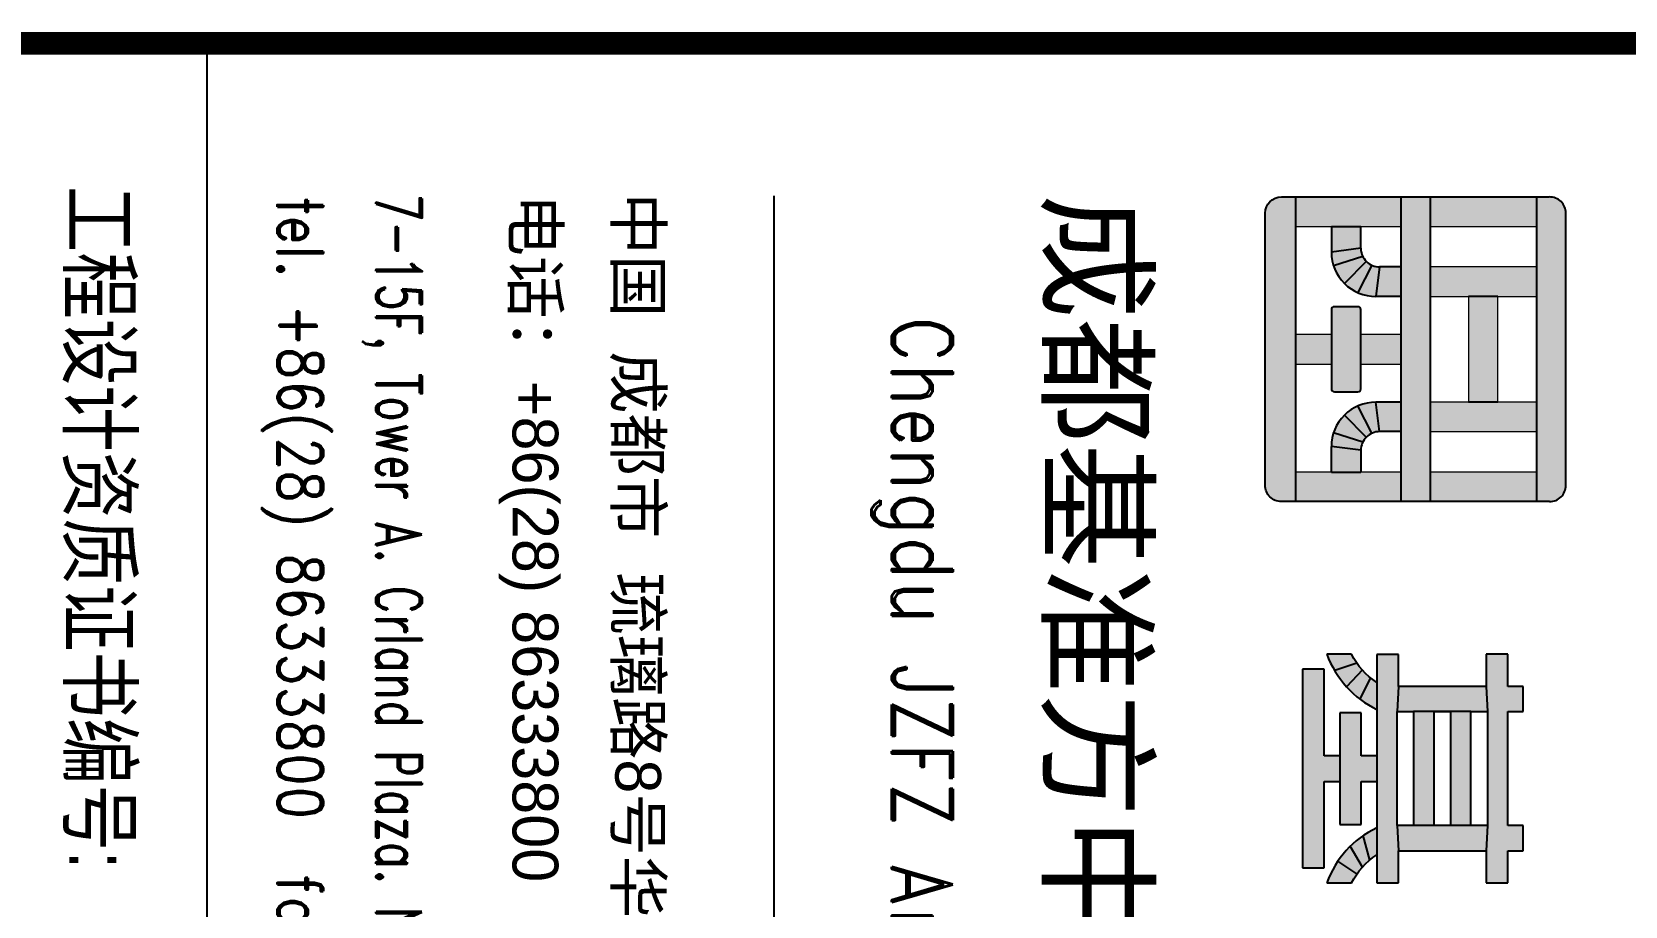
# Model space of a CAD drawing. Extents: x -12446 to 284554, y -295110 to 165007.
# Drawn here: x 230046 to 235274, y -268941 to -266073 of the extents above; entities that cross this region are included whole.
import ezdxf
from ezdxf.enums import TextEntityAlignment as Align

# ---------------------------------------------------------------- set-up
doc = ezdxf.new("R2010")
doc.units = 0
doc.header["$LTSCALE"] = 1000
doc.layers.get('0').update_dxf_attribs({"linetype": 'CONTINUOUS'})
for name, color, linetype in [('A-Anno-Note', 241, 'CONTINUOUS'), ('AX-14-E$0$AX-31-B01$0$A-Grid-Iden', 11, 'CONTINUOUS'), ('AX-31-B01$0$A-Grid-Iden', 11, 'CONTINUOUS'), ('AX-TK-HF-20190012-S001-TQ2$0$Layer 1', 7, 'CONTINUOUS')]:
    doc.layers.add(name, color=color, linetype=linetype)
doc.styles.add('AX-TK-HF-20190012-S001-TQ2$0$AX-TK-20161033（2）-TQ$0$JZFZ-LOGO-CHA', font='simhei.ttf')
doc.styles.add('AX-TK-HF-20190012-S001-TQ2$0$AX-TK-20161033（2）-TQ$0$JZFZ-LOGO-CHB', font='', dxfattribs={"width": 0.8})
doc.styles.add('AX-TK-HF-20190012-S001-TQ2$0$AX-TK-20161033（2）-TQ$0$JZFZ-LOGO-ENA', font='romand.shx', dxfattribs={"width": 0.85})
doc.styles.get('AX-TK-HF-20190012-S001-TQ2$0$AX-TK-20161033（2）-TQ$0$JZFZ-LOGO-CHB').set_extended_font_data('YouYuan')

# ---------------------------------------------------------------- blocks, each defined once
blk = doc.blocks.new('*U181')
at = {"color": 4, "const_width": 0.75}
blk.add_lwpolyline([(-70, 0), (-70, 574)], dxfattribs=at)
blk = doc.blocks.new('*U401')
at = {"color": 4, "const_width": 0.75}
blk.add_lwpolyline([(-70, 0), (-70, 574)], dxfattribs=at)
blk = doc.blocks.new('AX-TK-HF-20190012-S001-TQ2$0$jzfzlogo-20170509')
h = blk.add_hatch(color=256)
h.dxf.hatch_style = 1
edge = h.paths.add_edge_path()
edge.add_spline(control_points=[(-42.45, 86.636), (-42.45, 86.636), (-42.45, 87.348), (-42.45, 87.348)], knot_values=[0, 0, 0, 0, 1, 1, 1, 1], degree=3, periodic=0)
edge.add_spline(control_points=[(-42.45, 87.348), (-42.45, 87.348), (-43.504, 87.348), (-43.504, 87.348)], knot_values=[1, 1, 1, 1, 2, 2, 2, 2], degree=3, periodic=0)
edge.add_spline(control_points=[(-43.504, 87.348), (-43.504, 87.348), (-43.504, 87.852), (-43.504, 87.852)], knot_values=[2, 2, 2, 2, 3, 3, 3, 3], degree=3, periodic=0)
edge.add_spline(control_points=[(-43.504, 87.852), (-43.504, 87.852), (-44.333, 87.852), (-44.333, 87.852)], knot_values=[3, 3, 3, 3, 4, 4, 4, 4], degree=3, periodic=0)
edge.add_spline(control_points=[(-44.333, 87.852), (-44.333, 87.852), (-44.333, 87.348), (-44.333, 87.348)], knot_values=[4, 4, 4, 4, 5, 5, 5, 5], degree=3, periodic=0)
edge.add_spline(control_points=[(-44.333, 87.348), (-44.333, 87.348), (-48.071, 87.348), (-48.071, 87.348)], knot_values=[5, 5, 5, 5, 6, 6, 6, 6], degree=3, periodic=0)
edge.add_spline(control_points=[(-48.071, 87.348), (-48.071, 87.348), (-48.071, 87.852), (-48.071, 87.852)], knot_values=[6, 6, 6, 6, 7, 7, 7, 7], degree=3, periodic=0)
edge.add_spline(control_points=[(-48.071, 87.852), (-48.071, 87.852), (-48.9, 87.852), (-48.9, 87.852)], knot_values=[7, 7, 7, 7, 8, 8, 8, 8], degree=3, periodic=0)
edge.add_spline(control_points=[(-48.9, 87.852), (-48.9, 87.852), (-48.9, 87.348), (-48.9, 87.348)], knot_values=[8, 8, 8, 8, 9, 9, 9, 9], degree=3, periodic=0)
edge.add_spline(control_points=[(-48.9, 87.348), (-48.9, 87.348), (-49.953, 87.348), (-49.953, 87.348)], knot_values=[9, 9, 9, 9, 10, 10, 10, 10], degree=3, periodic=0)
edge.add_spline(control_points=[(-49.953, 87.348), (-49.953, 87.348), (-49.953, 86.636), (-49.953, 86.636)], knot_values=[10, 10, 10, 10, 11, 11, 11, 11], degree=3, periodic=0)
edge.add_spline(control_points=[(-49.953, 86.636), (-49.953, 86.636), (-48.9, 86.636), (-48.9, 86.636)], knot_values=[11, 11, 11, 11, 12, 12, 12, 12], degree=3, periodic=0)
edge.add_line((-48.9, 86.636), (-48.071, 86.677))
edge.add_line((-48.071, 86.677), (-44.333, 86.677))
edge.add_line((-44.333, 86.677), (-43.504, 86.636))
edge.add_spline(control_points=[(-43.504, 86.636), (-43.504, 86.636), (-42.45, 86.636), (-42.45, 86.636)], knot_values=[44, 44, 44, 44, 45, 45, 45, 45], degree=3, periodic=0)
h = blk.add_hatch(color=256)
h.dxf.hatch_style = 1
edge = h.paths.add_edge_path()
edge.add_line((-48.071, 86.135), (-48.071, 86.677))
edge.add_line((-48.071, 86.677), (-48.9, 86.636))
edge.add_spline(control_points=[(-48.9, 86.636), (-48.9, 86.636), (-48.9, 83.76), (-48.9, 83.76)], knot_values=[12, 12, 12, 12, 13, 13, 13, 13], degree=3, periodic=0)
edge.add_line((-48.9, 83.76), (-48.071, 83.716))
edge.add_line((-48.071, 83.716), (-48.071, 84.258))
edge.add_line((-48.071, 84.258), (-48.071, 86.135))
h = blk.add_hatch(color=256)
h.dxf.hatch_style = 1
edge = h.paths.add_edge_path()
edge.add_spline(control_points=[(-43.504, 83.76), (-43.504, 83.76), (-43.504, 86.636), (-43.504, 86.636)], knot_values=[43, 43, 43, 43, 44, 44, 44, 44], degree=3, periodic=0)
edge.add_line((-43.504, 86.636), (-44.333, 86.677))
edge.add_line((-44.333, 86.677), (-44.333, 86.135))
edge.add_line((-44.333, 86.135), (-44.333, 84.258))
edge.add_line((-44.333, 84.258), (-44.333, 83.716))
edge.add_line((-44.333, 83.716), (-43.504, 83.76))
h = blk.add_hatch(color=256)
h.dxf.hatch_style = 1
h.paths.add_polyline_path([(-44.333, 86.135), (-48.071, 86.135), (-48.071, 85.468), (-44.333, 85.468)])
h = blk.add_hatch(color=256)
h.dxf.hatch_style = 1
h.paths.add_polyline_path([(-44.333, 84.926), (-48.071, 84.926), (-48.071, 84.258), (-44.333, 84.258)])
h = blk.add_hatch(color=256)
h.dxf.hatch_style = 1
h.paths.add_polyline_path([(-61.696, 83.835), (-62.663, 83.835), (-62.663, 83.137), (-61.696, 83.014)])
h = blk.add_hatch(color=256)
h.dxf.hatch_style = 1
h.paths.add_polyline_path([(-57.258, 83.835), (-58.224, 83.835), (-58.224, 83.014), (-57.258, 83.137)])
h = blk.add_hatch(color=256)
h.dxf.hatch_style = 1
edge = h.paths.add_edge_path()
edge.add_spline(control_points=[(-42.455, 83.049), (-42.455, 83.049), (-42.455, 83.76), (-42.455, 83.76)], knot_values=[41, 41, 41, 41, 42, 42, 42, 42], degree=3, periodic=0)
edge.add_spline(control_points=[(-42.455, 83.76), (-42.455, 83.76), (-43.504, 83.76), (-43.504, 83.76)], knot_values=[42, 42, 42, 42, 43, 43, 43, 43], degree=3, periodic=0)
edge.add_line((-43.504, 83.76), (-44.333, 83.716))
edge.add_line((-44.333, 83.716), (-48.071, 83.716))
edge.add_line((-48.071, 83.716), (-48.9, 83.76))
edge.add_spline(control_points=[(-48.9, 83.76), (-48.9, 83.76), (-49.948, 83.76), (-49.948, 83.76)], knot_values=[13, 13, 13, 13, 14, 14, 14, 14], degree=3, periodic=0)
edge.add_spline(control_points=[(-49.948, 83.76), (-49.948, 83.76), (-49.948, 83.049), (-49.948, 83.049)], knot_values=[14, 14, 14, 14, 15, 15, 15, 15], degree=3, periodic=0)
edge.add_spline(control_points=[(-49.948, 83.049), (-49.948, 83.049), (-49.031, 83.049), (-49.031, 83.049)], knot_values=[15, 15, 15, 15, 16, 16, 16, 16], degree=3, periodic=0)
edge.add_line((-49.031, 83.049), (-48.145, 83.049))
edge.add_spline(control_points=[(-48.145, 83.049), (-48.145, 83.049), (-46.624, 83.049), (-46.624, 83.049)], knot_values=[19, 19, 19, 19, 20, 20, 20, 20], degree=3, periodic=0)
edge.add_line((-46.624, 83.049), (-45.779, 83.049))
edge.add_spline(control_points=[(-45.779, 83.049), (-45.779, 83.049), (-44.26, 83.049), (-44.26, 83.049)], knot_values=[36, 36, 36, 36, 37, 37, 37, 37], degree=3, periodic=0)
edge.add_line((-44.26, 83.049), (-43.373, 83.049))
edge.add_spline(control_points=[(-43.373, 83.049), (-43.373, 83.049), (-42.455, 83.049), (-42.455, 83.049)], knot_values=[40, 40, 40, 40, 41, 41, 41, 41], degree=3, periodic=0)
h = blk.add_hatch(color=256)
h.dxf.hatch_style = 1
h.paths.add_polyline_path([(-61.696, 83.014), (-62.663, 83.137, -0.105612), (-62.716, 82.887), (-61.818, 82.431, 0.103362)])
h = blk.add_hatch(color=256)
h.dxf.hatch_style = 1
h.paths.add_polyline_path([(-57.204, 82.887, -0.105612), (-57.258, 83.137), (-58.224, 83.014, 0.103362), (-58.103, 82.431)])
h = blk.add_hatch(color=256)
h.dxf.hatch_style = 1
h.paths.add_polyline_path([(-62.841, 82.705, -0.085208), (-63.01, 82.586), (-62.696, 81.632, 0.117442), (-62.122, 81.985)])
h = blk.add_hatch(color=256)
h.dxf.hatch_style = 1
h.paths.add_polyline_path([(-61.818, 82.431), (-62.716, 82.887, -0.091091), (-62.841, 82.705), (-62.122, 81.985, 0.093681)])
h = blk.add_hatch(color=256)
h.dxf.hatch_style = 1
h.paths.add_polyline_path([(-57.079, 82.705, -0.091091), (-57.204, 82.887), (-58.103, 82.431, 0.093681), (-57.798, 81.985)])
h = blk.add_hatch(color=256)
h.dxf.hatch_style = 1
h.paths.add_polyline_path([(-56.911, 82.586, -0.085208), (-57.079, 82.705), (-57.798, 81.985, 0.117442), (-57.224, 81.632)])
h = blk.add_hatch(color=256)
h.dxf.hatch_style = 1
edge = h.paths.add_edge_path()
edge.add_spline(control_points=[(-48.89, 82.055), (-48.743, 82.188), (-48.607, 82.334), (-48.486, 82.49)], knot_values=[18.499049, 18.499049, 18.499049, 18.499049, 18.736095, 18.736095, 18.736095, 18.736095], degree=3, periodic=0)
edge.add_line((-48.486, 82.49), (-49.187, 82.837))
edge.add_spline(control_points=[(-49.187, 82.837), (-49.264, 82.743), (-49.348, 82.655), (-49.438, 82.574)], knot_values=[16.210196, 16.210196, 16.210196, 16.210196, 16.501134, 16.501134, 16.501134, 16.501134], degree=3, periodic=0)
edge.add_line((-49.438, 82.574), (-48.89, 82.055))
h = blk.add_hatch(color=256)
h.dxf.hatch_style = 1
edge = h.paths.add_edge_path()
edge.add_spline(control_points=[(-48.486, 82.49), (-48.352, 82.664), (-48.237, 82.852), (-48.145, 83.049)], knot_values=[18.736095, 18.736095, 18.736095, 18.736095, 19, 19, 19, 19], degree=3, periodic=0)
edge.add_line((-48.145, 83.049), (-49.031, 83.049))
edge.add_spline(control_points=[(-49.031, 83.049), (-49.079, 82.975), (-49.131, 82.904), (-49.187, 82.837)], knot_values=[16, 16, 16, 16, 16.210196, 16.210196, 16.210196, 16.210196], degree=3, periodic=0)
edge.add_line((-49.187, 82.837), (-48.486, 82.49))
h = blk.add_hatch(color=256)
h.dxf.hatch_style = 1
edge = h.paths.add_edge_path()
edge.add_spline(control_points=[(-44.368, 81.84), (-44.368, 81.84), (-44.368, 82.533), (-44.368, 82.533)], knot_values=[33, 33, 33, 33, 34, 34, 34, 34], degree=3, periodic=0)
edge.add_spline(control_points=[(-44.368, 82.533), (-44.368, 82.533), (-45.779, 82.533), (-45.779, 82.533)], knot_values=[34, 34, 34, 34, 35, 35, 35, 35], degree=3, periodic=0)
edge.add_spline(control_points=[(-45.779, 82.533), (-45.779, 82.533), (-45.779, 83.049), (-45.779, 83.049)], knot_values=[35, 35, 35, 35, 36, 36, 36, 36], degree=3, periodic=0)
edge.add_line((-45.779, 83.049), (-46.624, 83.049))
edge.add_spline(control_points=[(-46.624, 83.049), (-46.624, 83.049), (-46.624, 82.533), (-46.624, 82.533)], knot_values=[20, 20, 20, 20, 21, 21, 21, 21], degree=3, periodic=0)
edge.add_spline(control_points=[(-46.624, 82.533), (-46.624, 82.533), (-48.035, 82.533), (-48.035, 82.533)], knot_values=[21, 21, 21, 21, 22, 22, 22, 22], degree=3, periodic=0)
edge.add_spline(control_points=[(-48.035, 82.533), (-48.035, 82.533), (-48.035, 81.84), (-48.035, 81.84)], knot_values=[22, 22, 22, 22, 23, 23, 23, 23], degree=3, periodic=0)
edge.add_spline(control_points=[(-48.035, 81.84), (-48.035, 81.84), (-46.624, 81.84), (-46.624, 81.84)], knot_values=[23, 23, 23, 23, 24, 24, 24, 24], degree=3, periodic=0)
edge.add_line((-46.624, 81.84), (-45.779, 81.84))
edge.add_spline(control_points=[(-45.779, 81.84), (-45.779, 81.84), (-44.368, 81.84), (-44.368, 81.84)], knot_values=[32, 32, 32, 32, 33, 33, 33, 33], degree=3, periodic=0)
h = blk.add_hatch(color=256)
h.dxf.hatch_style = 1
edge = h.paths.add_edge_path()
edge.add_spline(control_points=[(-43.202, 82.818), (-43.264, 82.892), (-43.321, 82.969), (-43.373, 83.049)], knot_values=[39.770929, 39.770929, 39.770929, 39.770929, 40, 40, 40, 40], degree=3, periodic=0)
edge.add_line((-43.373, 83.049), (-44.26, 83.049))
edge.add_spline(control_points=[(-44.26, 83.049), (-44.185, 82.889), (-44.099, 82.739), (-44.004, 82.599)], knot_values=[37, 37, 37, 37, 37.200852, 37.200852, 37.200852, 37.200852], degree=3, periodic=0)
edge.add_line((-44.004, 82.599), (-43.202, 82.818))
h = blk.add_hatch(color=256)
h.dxf.hatch_style = 1
edge = h.paths.add_edge_path()
edge.add_spline(control_points=[(-42.966, 82.574), (-43.051, 82.649), (-43.13, 82.731), (-43.202, 82.818)], knot_values=[39.498866, 39.498866, 39.498866, 39.498866, 39.770929, 39.770929, 39.770929, 39.770929], degree=3, periodic=0)
edge.add_line((-43.202, 82.818), (-44.004, 82.599))
edge.add_spline(control_points=[(-44.004, 82.599), (-43.9, 82.447), (-43.785, 82.306), (-43.659, 82.178)], knot_values=[37.200852, 37.200852, 37.200852, 37.200852, 37.419811, 37.419811, 37.419811, 37.419811], degree=3, periodic=0)
edge.add_line((-43.659, 82.178), (-42.966, 82.574))
h = blk.add_hatch(color=256)
h.dxf.hatch_style = 1
h.paths.add_polyline_path([(-63.274, 82.526), (-63.992, 82.526), (-63.992, 81.559), (-63.151, 81.559)])
h = blk.add_hatch(color=256)
h.dxf.hatch_style = 1
h.paths.add_polyline_path([(-63.01, 82.586, -0.1121), (-63.274, 82.526), (-63.151, 81.559, 0.079591), (-62.696, 81.632)])
h = blk.add_hatch(color=256)
h.dxf.hatch_style = 1
h.paths.add_polyline_path([(-56.647, 82.526, -0.1121), (-56.911, 82.586), (-57.224, 81.632, 0.079591), (-56.77, 81.559)])
h = blk.add_hatch(color=256)
h.dxf.hatch_style = 1
h.paths.add_polyline_path([(-55.928, 82.526), (-56.647, 82.526), (-56.77, 81.559), (-55.928, 81.559)])
h = blk.add_hatch(color=256)
h.dxf.hatch_style = 1
edge = h.paths.add_edge_path()
edge.add_spline(control_points=[(-49.665, 82.393), (-49.756, 82.329), (-49.853, 82.271), (-49.953, 82.219)], knot_values=[16.732863, 16.732863, 16.732863, 16.732863, 17, 17, 17, 17], degree=3, periodic=0)
edge.add_spline(control_points=[(-49.953, 82.219), (-49.953, 82.219), (-49.953, 81.41), (-49.953, 81.41)], knot_values=[17, 17, 17, 17, 18, 18, 18, 18], degree=3, periodic=0)
edge.add_spline(control_points=[(-49.953, 81.41), (-49.768, 81.479), (-49.588, 81.565), (-49.416, 81.668)], knot_values=[18, 18, 18, 18, 18.238924, 18.238924, 18.238924, 18.238924], degree=3, periodic=0)
edge.add_line((-49.416, 81.668), (-49.665, 82.393))
h = blk.add_hatch(color=256)
h.dxf.hatch_style = 1
edge = h.paths.add_edge_path()
edge.add_spline(control_points=[(-49.438, 82.574), (-49.51, 82.509), (-49.586, 82.449), (-49.665, 82.393)], knot_values=[16.501134, 16.501134, 16.501134, 16.501134, 16.732863, 16.732863, 16.732863, 16.732863], degree=3, periodic=0)
edge.add_line((-49.665, 82.393), (-49.416, 81.668))
edge.add_spline(control_points=[(-49.416, 81.668), (-49.229, 81.779), (-49.053, 81.909), (-48.89, 82.055)], knot_values=[18.238924, 18.238924, 18.238924, 18.238924, 18.499049, 18.499049, 18.499049, 18.499049], degree=3, periodic=0)
edge.add_line((-48.89, 82.055), (-49.438, 82.574))
h = blk.add_hatch(color=256)
h.dxf.hatch_style = 1
edge = h.paths.add_edge_path()
edge.add_spline(control_points=[(-42.745, 82.397), (-42.822, 82.451), (-42.896, 82.51), (-42.966, 82.574)], knot_values=[39.272497, 39.272497, 39.272497, 39.272497, 39.498866, 39.498866, 39.498866, 39.498866], degree=3, periodic=0)
edge.add_line((-42.966, 82.574), (-43.659, 82.178))
edge.add_spline(control_points=[(-43.659, 82.178), (-43.508, 82.024), (-43.341, 81.888), (-43.162, 81.768)], knot_values=[37.419811, 37.419811, 37.419811, 37.419811, 37.681636, 37.681636, 37.681636, 37.681636], degree=3, periodic=0)
edge.add_line((-43.162, 81.768), (-42.745, 82.397))
h = blk.add_hatch(color=256)
h.dxf.hatch_style = 1
edge = h.paths.add_edge_path()
edge.add_spline(control_points=[(-42.451, 81.41), (-42.451, 81.41), (-42.451, 82.219), (-42.451, 82.219)], knot_values=[38, 38, 38, 38, 39, 39, 39, 39], degree=3, periodic=0)
edge.add_spline(control_points=[(-42.451, 82.219), (-42.553, 82.272), (-42.652, 82.331), (-42.745, 82.397)], knot_values=[39, 39, 39, 39, 39.272497, 39.272497, 39.272497, 39.272497], degree=3, periodic=0)
edge.add_line((-42.745, 82.397), (-43.162, 81.768))
edge.add_spline(control_points=[(-43.162, 81.768), (-42.944, 81.624), (-42.705, 81.504), (-42.451, 81.41)], knot_values=[37.681636, 37.681636, 37.681636, 37.681636, 38, 38, 38, 38], degree=3, periodic=0)
h = blk.add_hatch(color=256)
h.dxf.hatch_style = 1
edge = h.paths.add_edge_path()
edge.add_spline(control_points=[(-45.779, 81.324), (-45.779, 81.324), (-45.779, 81.84), (-45.779, 81.84)], knot_values=[31, 31, 31, 31, 32, 32, 32, 32], degree=3, periodic=0)
edge.add_line((-45.779, 81.84), (-46.624, 81.84))
edge.add_spline(control_points=[(-46.624, 81.84), (-46.624, 81.84), (-46.624, 81.324), (-46.624, 81.324)], knot_values=[24, 24, 24, 24, 25, 25, 25, 25], degree=3, periodic=0)
edge.add_spline(control_points=[(-46.624, 81.324), (-46.624, 81.324), (-49.461, 81.324), (-49.461, 81.324)], knot_values=[25, 25, 25, 25, 26, 26, 26, 26], degree=3, periodic=0)
edge.add_spline(control_points=[(-49.461, 81.324), (-49.461, 81.324), (-49.461, 80.606), (-49.461, 80.606)], knot_values=[26, 26, 26, 26, 27, 27, 27, 27], degree=3, periodic=0)
edge.add_spline(control_points=[(-49.461, 80.606), (-49.461, 80.606), (-46.202, 80.606), (-46.202, 80.606)], knot_values=[27, 27, 27, 27, 28, 28, 28, 28], degree=3, periodic=0)
edge.add_spline(control_points=[(-46.202, 80.606), (-46.202, 80.606), (-42.943, 80.606), (-42.943, 80.606)], knot_values=[28, 28, 28, 28, 29, 29, 29, 29], degree=3, periodic=0)
edge.add_spline(control_points=[(-42.943, 80.606), (-42.943, 80.606), (-42.943, 81.324), (-42.943, 81.324)], knot_values=[29, 29, 29, 29, 30, 30, 30, 30], degree=3, periodic=0)
edge.add_spline(control_points=[(-42.943, 81.324), (-42.943, 81.324), (-45.779, 81.324), (-45.779, 81.324)], knot_values=[30, 30, 30, 30, 31, 31, 31, 31], degree=3, periodic=0)
at = {"layer": 'AX-TK-HF-20190012-S001-TQ2$0$Layer 1'}
h = blk.add_hatch(color=256, dxfattribs=at)
h.dxf.hatch_style = 1
h.paths.add_polyline_path([(-55.495, 89.253), (-64.425, 89.253, 0.420706), (-64.958, 88.708), (-64.958, 88.287), (-54.962, 88.287), (-54.962, 88.72, 0.414218)])
h = blk.add_hatch(color=256, dxfattribs=at)
h.dxf.hatch_style = 1
h.paths.add_polyline_path([(-63.992, 88.287), (-64.958, 88.287), (-64.959, 84.802), (-63.992, 84.802)])
h = blk.add_hatch(color=256, dxfattribs=at)
h.dxf.hatch_style = 1
h.paths.add_polyline_path([(-61.696, 87.023), (-61.696, 88.287), (-62.663, 88.287), (-62.663, 84.802), (-61.696, 84.802), (-61.696, 86.057)])
h = blk.add_hatch(color=256, dxfattribs=at)
h.dxf.hatch_style = 1
h.paths.add_polyline_path([(-57.258, 88.287), (-58.224, 88.287), (-58.224, 87.023), (-58.224, 86.057), (-58.224, 84.802), (-57.258, 84.802)])
h = blk.add_hatch(color=256, dxfattribs=at)
h.dxf.hatch_style = 1
h.paths.add_polyline_path([(-54.962, 88.287), (-55.928, 88.287), (-55.928, 84.802), (-54.962, 84.802)])
h = blk.add_hatch(color=256, dxfattribs=at)
h.dxf.hatch_style = 1
h.paths.add_polyline_path([(-58.224, 87.023), (-61.696, 87.023), (-61.696, 86.057), (-58.224, 86.057)])
h = blk.add_hatch(color=256, dxfattribs=at)
h.dxf.hatch_style = 1
h.paths.add_polyline_path([(-54.962, 84.802), (-64.959, 84.802), (-64.959, 83.835), (-54.962, 83.835)])
h = blk.add_hatch(color=256, dxfattribs=at)
h.dxf.hatch_style = 1
edge = h.paths.add_edge_path()
edge.add_spline(control_points=[(-63.992, 82.526), (-63.992, 82.526), (-63.992, 82.526), (-63.992, 82.526)], knot_values=[4, 4, 4, 4, 4.001436, 4.001436, 4.001436, 4.001436], degree=3, periodic=0)
edge.add_spline(control_points=[(-63.992, 82.526), (-63.992, 82.529), (-63.992, 83.835), (-63.992, 83.835)], knot_values=[4.001436, 4.001436, 4.001436, 4.001436, 5, 5, 5, 5], degree=3, periodic=0)
edge.add_line((-63.992, 83.835), (-64.959, 83.835))
edge.add_line((-64.959, 83.835), (-64.959, 80.386))
edge.add_line((-64.959, 80.386), (-63.992, 80.386))
edge.add_spline(control_points=[(-63.992, 80.386), (-63.992, 80.386), (-63.992, 81.559), (-63.992, 81.559)], knot_values=[12, 12, 12, 12, 13, 13, 13, 13], degree=3, periodic=0)
edge.add_line((-63.992, 81.554), (-63.992, 82.526))
h = blk.add_hatch(color=256, dxfattribs=at)
h.dxf.hatch_style = 1
edge = h.paths.add_edge_path()
edge.add_spline(control_points=[(-59.477, 82.526), (-59.477, 82.526), (-59.477, 83.835), (-59.477, 83.835)], knot_values=[6.000069, 6.000069, 6.000069, 6.000069, 7, 7, 7, 7], degree=3, periodic=0)
edge.add_line((-59.477, 83.835), (-60.444, 83.835))
edge.add_spline(control_points=[(-60.444, 83.835), (-60.444, 83.835), (-60.444, 82.526), (-60.444, 82.526)], knot_values=[4, 4, 4, 4, 4.999953, 4.999953, 4.999953, 4.999953], degree=3, periodic=0)
edge.add_line((-60.444, 82.526), (-59.477, 82.526))
h = blk.add_hatch(color=256, dxfattribs=at)
h.dxf.hatch_style = 1
edge = h.paths.add_edge_path()
edge.add_line((-54.962, 83.835), (-55.928, 83.835))
edge.add_spline(control_points=[(-55.928, 83.835), (-55.928, 83.835), (-55.928, 82.529), (-55.928, 82.526)], knot_values=[1, 1, 1, 1, 1.998564, 1.998564, 1.998564, 1.998564], degree=3, periodic=0)
edge.add_line((-55.928, 82.531), (-55.928, 81.559))
edge.add_spline(control_points=[(-55.928, 81.559), (-55.928, 81.559), (-55.928, 80.386), (-55.928, 80.386)], knot_values=[11, 11, 11, 11, 12, 12, 12, 12], degree=3, periodic=0)
edge.add_line((-55.928, 80.386), (-54.962, 80.386))
edge.add_line((-54.962, 80.386), (-54.962, 83.835))
h = blk.add_hatch(color=256, dxfattribs=at)
h.dxf.hatch_style = 1
h.paths.add_polyline_path([(-58.562, 82.428, 0.41426), (-58.665, 82.526), (-61.261, 82.526, 0.414218), (-61.358, 82.423), (-61.358, 81.661, 0.414214), (-61.256, 81.559), (-58.664, 81.559, 0.414296), (-58.562, 81.661)])
h = blk.add_hatch(color=256, dxfattribs=at)
h.dxf.hatch_style = 1
edge = h.paths.add_edge_path()
edge.add_spline(control_points=[(-60.444, 81.559), (-60.444, 81.559), (-60.444, 80.386), (-60.444, 80.386)], knot_values=[10.000165, 10.000165, 10.000165, 10.000165, 11, 11, 11, 11], degree=3, periodic=0)
edge.add_line((-60.444, 80.386), (-59.477, 80.386))
edge.add_spline(control_points=[(-59.477, 80.386), (-59.477, 80.386), (-59.477, 81.559), (-59.477, 81.559)], knot_values=[0, 0, 0, 0, 0.999775, 0.999775, 0.999775, 0.999775], degree=3, periodic=0)
edge.add_line((-59.477, 81.559), (-60.444, 81.559))
h = blk.add_hatch(color=256, dxfattribs=at)
h.dxf.hatch_style = 1
h.paths.add_polyline_path([(-54.962, 79.917), (-54.962, 80.386), (-64.959, 80.386), (-64.959, 79.917, 0.414218), (-64.425, 79.384), (-55.495, 79.384, 0.414209)])
for p, q in [((-64.958, 88.287), (-54.962, 88.287)), ((-48.9, 86.636), (-48.071, 86.677)), ((-48.071, 86.677), (-44.333, 86.677)), ((-48.071, 86.135), (-48.071, 86.677)), ((-44.333, 86.677), (-44.333, 86.135)), ((-44.333, 86.677), (-43.504, 86.636)), ((-44.333, 86.135), (-48.071, 86.135)), ((-48.071, 86.135), (-48.071, 84.258)), ((-44.333, 86.135), (-44.333, 84.258)), ((-48.071, 85.468), (-44.333, 85.468)), ((-48.071, 84.926), (-48.071, 85.468)), ((-44.333, 85.468), (-44.333, 84.926)), ((-64.959, 84.802), (-54.962, 84.802)), ((-44.333, 84.926), (-48.071, 84.926)), ((-48.071, 84.258), (-44.333, 84.258)), ((-48.071, 83.716), (-48.071, 84.258)), ((-44.333, 84.258), (-44.333, 83.716)), ((-64.959, 83.835), (-54.962, 83.835)), ((-48.9, 83.76), (-48.071, 83.716)), ((-44.333, 83.716), (-48.071, 83.716)), ((-44.333, 83.716), (-43.504, 83.76)), ((-62.841, 82.705), (-62.122, 81.985)), ((-62.716, 82.887), (-61.818, 82.431)), ((-57.204, 82.887), (-58.103, 82.431)), ((-57.079, 82.705), (-57.798, 81.985)), ((-49.187, 82.837), (-48.486, 82.49)), ((-49.031, 83.049), (-48.145, 83.049)), ((-46.624, 83.049), (-45.779, 83.049)), ((-44.26, 83.049), (-43.373, 83.049)), ((-43.202, 82.818), (-44.004, 82.599)), ((-63.01, 82.586), (-62.696, 81.632)), ((-56.911, 82.586), (-57.224, 81.632)), ((-49.665, 82.393), (-49.416, 81.668)), ((-49.438, 82.574), (-48.89, 82.055)), ((-42.966, 82.574), (-43.659, 82.178)), ((-42.745, 82.397), (-43.162, 81.768)), ((-46.624, 81.84), (-45.779, 81.84)), ((-64.959, 80.386), (-54.962, 80.386))]:
    blk.add_line(p, q)
at = {"color": 4}
blk.add_line((0, 44.675), (-70, 44.675), dxfattribs=at)
blk.add_lwpolyline([(-65, 63.26), (-4.882, 63.26)])
for points in [[(-48.071, 87.852), (-48.071, 87.852), (-48.9, 87.852), (-48.9, 87.852)], [(-48.9, 87.852), (-48.9, 87.852), (-48.9, 87.348), (-48.9, 87.348)], [(-48.071, 87.348), (-48.071, 87.348), (-48.071, 87.852), (-48.071, 87.852)], [(-43.504, 87.852), (-43.504, 87.852), (-44.333, 87.852), (-44.333, 87.852)], [(-44.333, 87.852), (-44.333, 87.852), (-44.333, 87.348), (-44.333, 87.348)], [(-43.504, 87.348), (-43.504, 87.348), (-43.504, 87.852), (-43.504, 87.852)], [(-48.9, 87.348), (-48.9, 87.348), (-49.953, 87.348), (-49.953, 87.348)], [(-49.953, 87.348), (-49.953, 87.348), (-49.953, 86.636), (-49.953, 86.636)], [(-44.333, 87.348), (-44.333, 87.348), (-48.071, 87.348), (-48.071, 87.348)], [(-42.45, 87.348), (-42.45, 87.348), (-43.504, 87.348), (-43.504, 87.348)], [(-42.45, 86.636), (-42.45, 86.636), (-42.45, 87.348), (-42.45, 87.348)], [(-49.953, 86.636), (-49.953, 86.636), (-48.9, 86.636), (-48.9, 86.636)], [(-48.9, 86.636), (-48.9, 86.636), (-48.9, 83.76), (-48.9, 83.76)], [(-43.504, 83.76), (-43.504, 83.76), (-43.504, 86.636), (-43.504, 86.636)], [(-43.504, 86.636), (-43.504, 86.636), (-42.45, 86.636), (-42.45, 86.636)], [(-48.9, 83.76), (-48.9, 83.76), (-49.948, 83.76), (-49.948, 83.76)], [(-49.948, 83.76), (-49.948, 83.76), (-49.948, 83.049), (-49.948, 83.049)], [(-42.455, 83.76), (-42.455, 83.76), (-43.504, 83.76), (-43.504, 83.76)], [(-42.455, 83.049), (-42.455, 83.049), (-42.455, 83.76), (-42.455, 83.76)], [(-49.031, 83.049), (-49.26, 82.698), (-49.577, 82.411), (-49.953, 82.219)], [(-49.953, 81.41), (-49.177, 81.697), (-48.493, 82.301), (-48.145, 83.049)], [(-49.948, 83.049), (-49.948, 83.049), (-49.031, 83.049), (-49.031, 83.049)], [(-48.145, 83.049), (-48.145, 83.049), (-46.624, 83.049), (-46.624, 83.049)], [(-46.624, 83.049), (-46.624, 83.049), (-46.624, 82.533), (-46.624, 82.533)], [(-45.779, 82.533), (-45.779, 82.533), (-45.779, 83.049), (-45.779, 83.049)], [(-45.779, 83.049), (-45.779, 83.049), (-44.26, 83.049), (-44.26, 83.049)], [(-44.26, 83.049), (-43.888, 82.252), (-43.251, 81.705), (-42.451, 81.41)], [(-42.451, 82.219), (-42.827, 82.411), (-43.145, 82.698), (-43.373, 83.049)], [(-43.373, 83.049), (-43.373, 83.049), (-42.455, 83.049), (-42.455, 83.049)], [(-49.953, 82.219), (-49.953, 82.219), (-49.953, 81.41), (-49.953, 81.41)], [(-46.624, 82.533), (-46.624, 82.533), (-48.035, 82.533), (-48.035, 82.533)], [(-48.035, 82.533), (-48.035, 82.533), (-48.035, 81.84), (-48.035, 81.84)], [(-44.368, 82.533), (-44.368, 82.533), (-45.779, 82.533), (-45.779, 82.533)], [(-44.368, 81.84), (-44.368, 81.84), (-44.368, 82.533), (-44.368, 82.533)], [(-42.451, 81.41), (-42.451, 81.41), (-42.451, 82.219), (-42.451, 82.219)], [(-48.035, 81.84), (-48.035, 81.84), (-46.624, 81.84), (-46.624, 81.84)], [(-46.624, 81.84), (-46.624, 81.84), (-46.624, 81.324), (-46.624, 81.324)], [(-45.779, 81.324), (-45.779, 81.324), (-45.779, 81.84), (-45.779, 81.84)], [(-45.779, 81.84), (-45.779, 81.84), (-44.368, 81.84), (-44.368, 81.84)], [(-46.624, 81.324), (-46.624, 81.324), (-49.461, 81.324), (-49.461, 81.324)], [(-49.461, 81.324), (-49.461, 81.324), (-49.461, 80.606), (-49.461, 80.606)], [(-42.943, 81.324), (-42.943, 81.324), (-45.779, 81.324), (-45.779, 81.324)], [(-42.943, 80.606), (-42.943, 80.606), (-42.943, 81.324), (-42.943, 81.324)], [(-49.461, 80.606), (-49.461, 80.606), (-46.202, 80.606), (-46.202, 80.606)], [(-46.202, 80.606), (-46.202, 80.606), (-42.943, 80.606), (-42.943, 80.606)]]:
    blk.add_open_spline(points, degree=3)
at = {"layer": 'AX-TK-HF-20190012-S001-TQ2$0$Layer 1', "color": 7, "lineweight": 0}
for p, q in [((-63.992, 84.802), (-63.992, 88.287)), ((-63.992, 88.287), (-62.663, 88.287)), ((-62.663, 88.287), (-62.663, 84.802)), ((-61.696, 87.023), (-61.696, 88.287)), ((-61.696, 88.287), (-58.224, 88.287)), ((-58.224, 88.287), (-58.224, 87.023)), ((-57.258, 84.802), (-57.258, 88.287)), ((-57.258, 88.287), (-55.928, 88.287)), ((-55.928, 88.287), (-55.928, 84.802)), ((-58.224, 87.023), (-61.696, 87.023)), ((-61.696, 86.057), (-58.224, 86.057)), ((-61.696, 84.802), (-61.696, 86.057)), ((-58.224, 86.057), (-58.224, 84.802)), ((-62.663, 84.802), (-63.992, 84.802)), ((-58.224, 84.802), (-61.696, 84.802)), ((-55.928, 84.802), (-57.258, 84.802))]:
    blk.add_line(p, q, dxfattribs=at)
at = {"layer": 'AX-TK-HF-20190012-S001-TQ2$0$Layer 1'}
for p, q in [((-61.696, 87.023), (-61.696, 86.057)), ((-58.224, 87.023), (-58.224, 86.057)), ((-62.663, 83.835), (-62.663, 83.139)), ((-61.696, 83.835), (-61.696, 83.014)), ((-58.224, 83.835), (-58.224, 83.014)), ((-57.258, 83.835), (-57.258, 83.139)), ((-62.663, 83.137), (-61.696, 83.014)), ((-57.258, 83.137), (-58.224, 83.014)), ((-63.992, 81.559), (-63.992, 82.526)), ((-63.275, 82.526), (-63.992, 82.526)), ((-63.274, 82.526), (-63.151, 81.559)), ((-56.647, 82.526), (-56.77, 81.559)), ((-56.646, 82.526), (-55.928, 82.526)), ((-55.928, 81.559), (-55.928, 82.526)), ((-63.992, 81.559), (-63.151, 81.559)), ((-55.929, 81.559), (-56.77, 81.559))]:
    blk.add_line(p, q, dxfattribs=at)
for points in [[(-54.962, 88.72, 0.414214), (-55.495, 89.253), (-64.425, 89.253, 0.420689), (-64.958, 88.708, -2.452582)], [(-54.962, 88.72), (-54.962, 79.917, -0.414259), (-55.495, 79.384), (-64.425, 79.384, -0.4142), (-64.959, 79.917), (-64.958, 88.708)], [(-58.562, 81.661), (-58.562, 82.428, 0.402075), (-58.66, 82.526), (-61.261, 82.526, 0.399367), (-61.358, 82.429), (-61.358, 81.661, 0.414214), (-61.256, 81.559), (-58.665, 81.559, 0.416925), (-58.562, 81.661, 0.415281)]]:
    blk.add_lwpolyline(points, format="xyb", dxfattribs=at)
for centre, radius, start, end in [((-63.274, 83.137), 0.611, 269.9078, 0.2237), ((-56.647, 83.137), 0.611, 179.7763, 270.0922), ((-63.151, 83.014), 1.455, 269.9828, 0.0083), ((-56.77, 83.014), 1.455, 179.9917, 270.0172)]:
    blk.add_arc(centre, radius, start, end, dxfattribs=at)
at = {"layer": 'AX-TK-HF-20190012-S001-TQ2$0$Layer 1', "color": 7, "lineweight": 0}
for points in [[(-63.992, 83.835), (-63.992, 83.835), (-62.663, 83.835), (-62.663, 83.835)], [(-63.992, 82.526), (-63.992, 82.526), (-63.992, 83.835), (-63.992, 83.835)], [(-61.696, 83.835), (-61.696, 83.835), (-60.444, 83.835), (-60.444, 83.835)], [(-60.444, 83.835), (-60.444, 83.835), (-60.444, 82.526), (-60.444, 82.526)], [(-59.477, 82.526), (-59.477, 82.526), (-59.477, 83.835), (-59.477, 83.835)], [(-59.477, 83.835), (-59.477, 83.835), (-58.224, 83.835), (-58.224, 83.835)], [(-57.258, 83.835), (-57.258, 83.835), (-55.928, 83.835), (-55.928, 83.835)], [(-55.928, 83.835), (-55.928, 83.835), (-55.928, 82.526), (-55.928, 82.526)], [(-63.992, 80.386), (-63.992, 80.386), (-63.992, 81.559), (-63.992, 81.559)], [(-60.444, 81.559), (-60.444, 81.559), (-60.444, 80.386), (-60.444, 80.386)], [(-59.477, 80.386), (-59.477, 80.386), (-59.477, 81.559), (-59.477, 81.559)], [(-55.928, 81.559), (-55.928, 81.559), (-55.928, 80.386), (-55.928, 80.386)], [(-60.444, 80.386), (-60.444, 80.386), (-63.992, 80.386), (-63.992, 80.386)], [(-55.928, 80.386), (-55.928, 80.386), (-59.477, 80.386), (-59.477, 80.386)]]:
    blk.add_open_spline(points, degree=3, dxfattribs=at)
at = {"style": 'AX-TK-HF-20190012-S001-TQ2$0$AX-TK-20161033（2）-TQ$0$JZFZ-LOGO-CHA'}
blk.add_text('成都基准方中建筑设计有限公司', height=3, dxfattribs=at).set_placement((-65.053, 71.474), align=Align.BOTTOM_LEFT)
at = {"style": 'AX-TK-HF-20190012-S001-TQ2$0$AX-TK-20161033（2）-TQ$0$JZFZ-LOGO-ENA', "width": 0.85}
blk.add_text('Chengdu JZFZ Architectural Design Co., Ltd.', height=2, dxfattribs=at).set_placement((-34.751, 66.54), align=Align.BOTTOM_CENTER)
at = {"style": 'AX-TK-HF-20190012-S001-TQ2$0$AX-TK-20161033（2）-TQ$0$JZFZ-LOGO-CHB'}
for s, p in [('中国  成都市  琉璃路8号华润广场A座7-15楼 ', (-65.103, 58.063)), ('电话：+86(28) 86333800  传真：+86(28) 86582990', (-65.064, 54.692))]:
    blk.add_text(s, height=1.5, dxfattribs=at).set_placement(p)
for s, height, style, width, p in [('7-15F, Tower A. Crland Plaza. No.8,LiuLi Road , Chengdu, P.R.C  ', 1.5, 'AX-TK-HF-20190012-S001-TQ2$0$AX-TK-20161033（2）-TQ$0$JZFZ-LOGO-ENA', 0.7, (-65.043, 50.218)), ('tel. +86(28) 86333800  fax. +86(28) 86582990', 1.5, 'AX-TK-HF-20190012-S001-TQ2$0$AX-TK-20161033（2）-TQ$0$JZFZ-LOGO-ENA', 0.85, (-64.967, 46.974)), ('工程设计资质证书编号:', 2, 'AX-TK-HF-20190012-S001-TQ2$0$AX-TK-20161033（2）-TQ$0$JZFZ-LOGO-CHB', 0.8, (-65.324, 40.154))]:
    blk.add_text(s, height=height, dxfattribs=dict(style=style, width=width)).set_placement(p)
blk = doc.blocks.new('AX-TK-HF-20190012-S001-TQ2$0$BZTQ')
blk.add_blockref('AX-TK-HF-20190012-S001-TQ2$0$jzfzlogo-20170509', (0, 0))
blk = doc.blocks.new('AX-TK-HF-20190012-S001-TQ2')
blk.add_blockref('AX-TK-HF-20190012-S001-TQ2$0$BZTQ', (0, 0))
blk = doc.blocks.new('AX-14-E')
at = {"xscale": 100, "yscale": 100, "zscale": 100, "rotation": 270}
blk.add_blockref('AX-TK-HF-20190012-S001-TQ2', (226154.3, -273110.2), dxfattribs=at)
at = {"layer": 'AX-14-E$0$AX-31-B01$0$A-Grid-Iden', "linetype": 'ByBlock', "xscale": 100, "yscale": 100, "zscale": 100, "rotation": 270}
blk.add_blockref('*U401', (226154.3, -273110.2), dxfattribs=at)

msp = doc.modelspace()

# ---------------------------------------------------------------- block references
at = {"layer": 'AX-31-B01$0$A-Grid-Iden', "linetype": 'ByBlock', "xscale": 100, "yscale": 100, "zscale": 100, "rotation": 270}
msp.add_blockref('*U181', (226154.3, -273110.2), dxfattribs=at)

# ---------------------------------------------------------------- next in the draw order: block references
at = {"layer": 'A-Anno-Note'}
msp.add_blockref('AX-14-E', (0, 0), dxfattribs=at)

doc.saveas('drawing.dxf')
